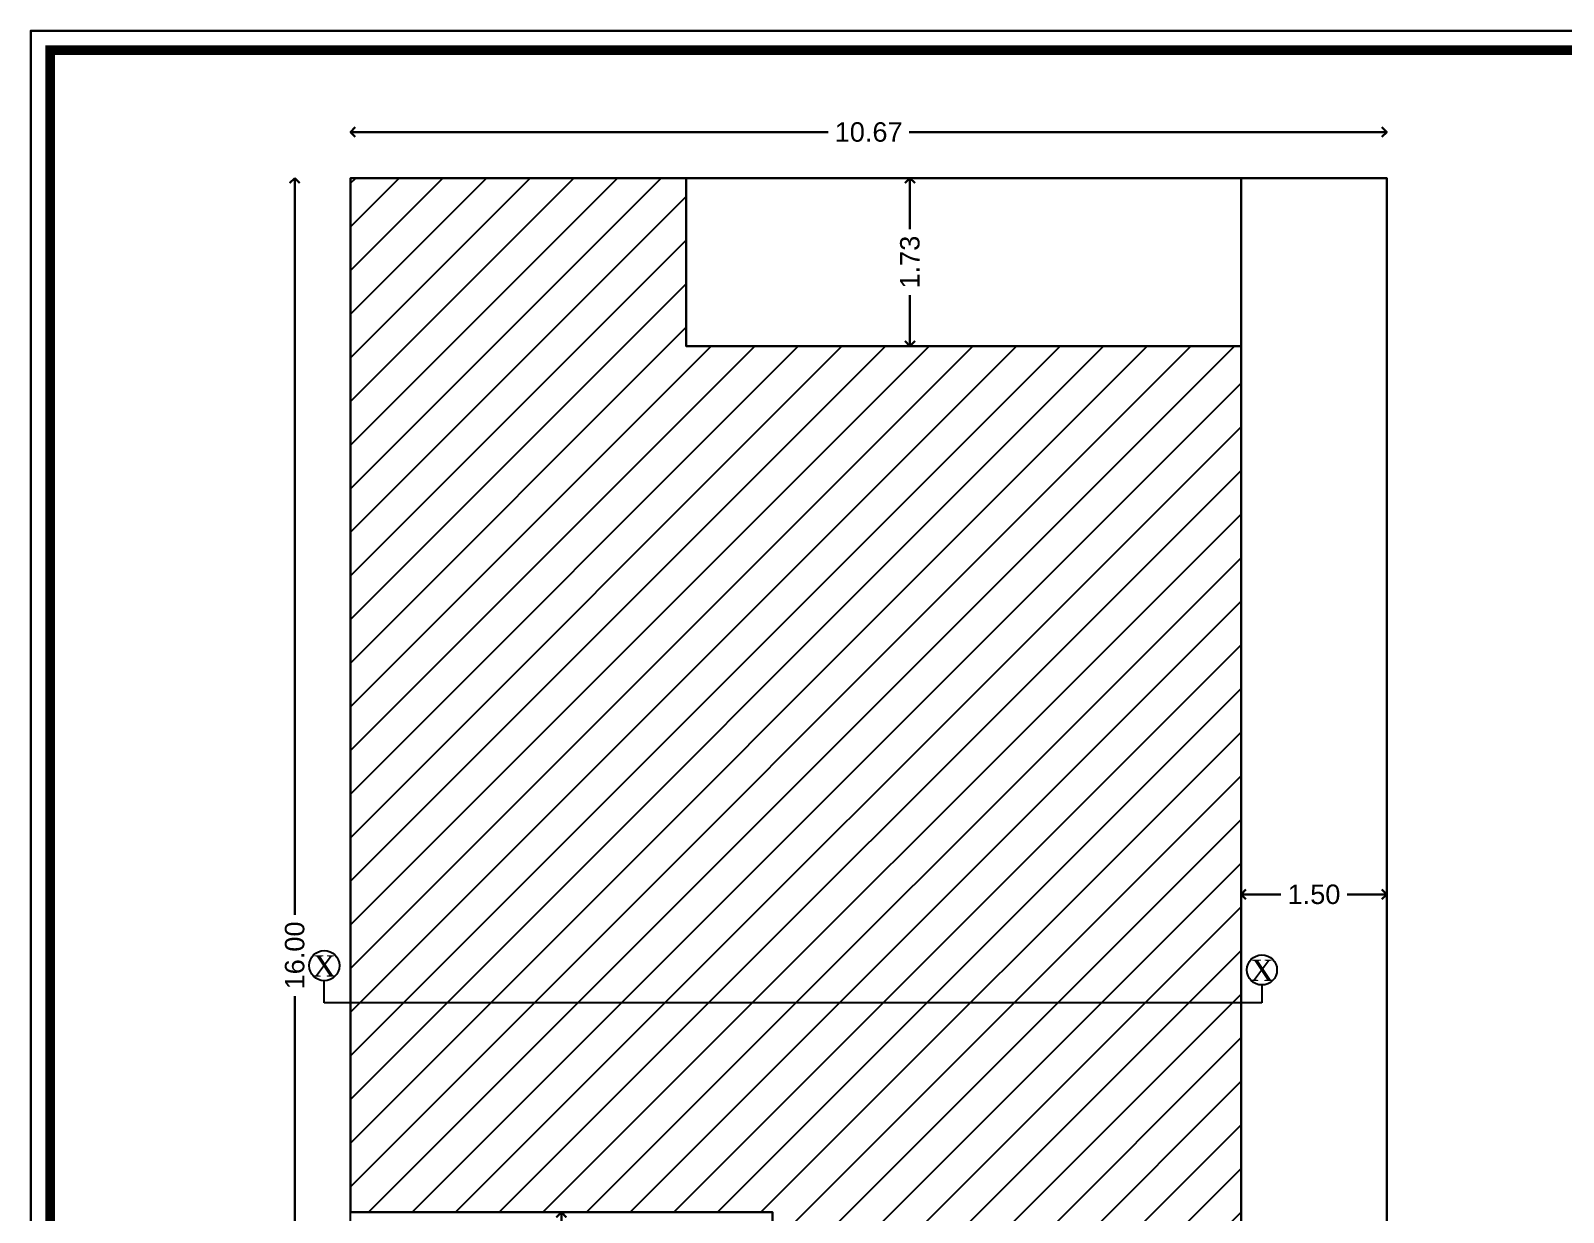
# Model space of a CAD drawing. Header units: metres. Extents: x -9383.9 to -9324.5, y 28762.6 to 28804.7.
# Drawn here: x -9383.88 to -9368.11, y 28792.5 to 28804.66 of the extents above; entities that cross this region are included whole.
import ezdxf

# ---------------------------------------------------------------- set-up
doc = ezdxf.new("R2010")
doc.units = ezdxf.units.M
doc.header["$PDMODE"] = 34
doc.header["$PDSIZE"] = -15
doc.linetypes.add('CONTINULUS', pattern=[0])
for name, color, linetype, plot in [('BLK_1_LVL_0_BLDG_FOOT_PRINT', 1, 'Continuous', False), ('BLK_1_LVL_0_REAR_SETBACK', 11, 'Continuous', False), ('BLK_1_LVL_0_SIDE_SETBACK2', 102, 'Continuous', False), ('PLOT_BOUNDARY', 70, 'Continuous', False)]:
    doc.layers.add(name, color=color, linetype=linetype, plot=plot)
for name, color, linetype, lineweight in [('BUA TOTAL', 3, 'Continuous', 30), ('FORMAT LINE', 7, 'Continuous', 25), ('HATCH', 8, 'Continuous', 0), ('PLAN', 7, 'Continuous', 40), ('rm text', 7, 'Continuous', 18), ('SEC LINE', 3, 'Continuous', 20)]:
    doc.layers.add(name, color=color, linetype=linetype, lineweight=lineweight)
doc.layers.add('SITE_PLAN', color=7, linetype='Continuous')
doc.styles.add('Arial', font='arial.ttf', dxfattribs={"height": 0.2})
doc.styles.add('MtXpl_Times_New_Roma', font='times.ttf')
doc.styles.add('style2', font='arial.ttf', dxfattribs={"height": 0.3})
doc.dimstyles.new('INT DIM', dxfattribs={"dimtxt": 0.3, "dimasz": 0.1, "dimexe": 0.18, "dimexo": 0.0625, "dimgap": 0.09, "dimtad": 0, "dimzin": 0, "dimdsep": 46, "dimtxsty": 'style2', "dimblk": 'OPEN90', "dimcen": 0.09, "dimse1": 1, "dimse2": 1, "dimclrd": 250, "dimclrt": 256, "dimadec": 0, "dimazin": 0, "dimtfac": 1, "dimtofl": 0, "dimtmove": 0, "dimatfit": 3, "dimfxl": 0.18, "dimtolj": 1, "dimtzin": 0, "dimlwd": -1, "dimarcsym": 0})

# ---------------------------------------------------------------- blocks, each defined once
blk = doc.blocks.new('_Open90')
at = {"layer": 'PLAN', "color": 0, "lineweight": -2}
for p, q in [((0, 0), (-1, 0)), ((-0.5, 0.5), (0, 0)), ((0, 0), (-0.5, -0.5))]:
    blk.add_line(p, q, dxfattribs=at)
blk = doc.blocks.new('*D3')
at = {"layer": 'BUA TOTAL', "color": 250, "ltscale": 0.05, "transparency": 16777216}
for p, q in [((-9380.492, 28803.617), (-9375.676, 28803.617)), ((-9370.024, 28803.617), (-9374.84, 28803.617))]:
    blk.add_line(p, q, dxfattribs=at)
at = {"layer": 'Defpoints', "color": 0, "linetype": 'CONTINULUS', "ltscale": 0.05, "transparency": 16777216}
for p in [(-9369.924, 28803.617), (-9380.592, 28803.144), (-9369.924, 28803.144)]:
    blk.add_point(p, dxfattribs=at)
at = {"layer": 'BUA TOTAL', "color": 250, "linetype": 'CONTINULUS', "ltscale": 0.05, "transparency": 16777216, "xscale": 0.1, "yscale": 0.1, "zscale": 0.1, "rotation": 180}
blk.add_blockref('_Open90', (-9380.592, 28803.617), dxfattribs=at)
at = {"layer": 'BUA TOTAL', "color": 250, "linetype": 'CONTINULUS', "ltscale": 0.05, "transparency": 16777216, "xscale": 0.1, "yscale": 0.1, "zscale": 0.1}
blk.add_blockref('_Open90', (-9369.924, 28803.617), dxfattribs=at)
at = {"layer": 'BUA TOTAL', "linetype": 'CONTINULUS', "ltscale": 0.05, "transparency": 16777216, "insert": (-9375.258, 28803.617), "char_height": 0.2, "attachment_point": 5, "style": 'Arial', "bg_fill": 3, "box_fill_scale": 1.1, "bg_fill_color": 256, "bg_fill_true_color": 13158600, "bg_fill_transparency": 0}
blk.add_mtext('\\A1;10.67', dxfattribs=at)
blk = doc.blocks.new('*D4')
at = {"layer": 'BUA TOTAL', "color": 250, "ltscale": 0.05, "transparency": 16777216}
for p, q in [((-9381.165, 28803.044), (-9381.165, 28795.561)), ((-9381.165, 28787.242), (-9381.165, 28794.725))]:
    blk.add_line(p, q, dxfattribs=at)
at = {"layer": 'Defpoints', "color": 0, "linetype": 'CONTINULUS', "ltscale": 0.05, "transparency": 16777216}
for p in [(-9380.592, 28803.144), (-9381.165, 28787.142), (-9380.592, 28787.142)]:
    blk.add_point(p, dxfattribs=at)
at = {"layer": 'BUA TOTAL', "color": 250, "linetype": 'CONTINULUS', "ltscale": 0.05, "transparency": 16777216, "xscale": 0.1, "yscale": 0.1, "zscale": 0.1}
for p, rotation in [((-9381.165, 28803.144), 90), ((-9381.165, 28787.142), 270)]:
    blk.add_blockref('_Open90', p, dxfattribs=dict(at, rotation=rotation))
at = {"layer": 'BUA TOTAL', "linetype": 'CONTINULUS', "ltscale": 0.05, "transparency": 16777216, "insert": (-9381.165, 28795.143), "char_height": 0.2, "attachment_point": 5, "rotation": 90, "style": 'Arial', "bg_fill": 3, "box_fill_scale": 1.1, "bg_fill_color": 256, "bg_fill_true_color": 13158600, "bg_fill_transparency": 0}
blk.add_mtext('\\A1;16.00', dxfattribs=at)
blk = doc.blocks.new('*D5')
at = {"layer": 'BUA TOTAL', "color": 250, "ltscale": 0.05, "transparency": 16777216}
for p, q in [((-9374.833, 28803.044), (-9374.833, 28802.619)), ((-9374.833, 28801.514), (-9374.833, 28801.938))]:
    blk.add_line(p, q, dxfattribs=at)
at = {"layer": 'Defpoints', "color": 0, "linetype": 'CONTINULUS', "ltscale": 0.05, "transparency": 16777216}
for p in [(-9374.833, 28803.144), (-9374.833, 28803.144), (-9374.833, 28801.414)]:
    blk.add_point(p, dxfattribs=at)
at = {"layer": 'BUA TOTAL', "color": 250, "linetype": 'CONTINULUS', "ltscale": 0.05, "transparency": 16777216, "xscale": 0.1, "yscale": 0.1, "zscale": 0.1}
for p, rotation in [((-9374.833, 28803.144), 90), ((-9374.833, 28801.414), 270)]:
    blk.add_blockref('_Open90', p, dxfattribs=dict(at, rotation=rotation))
at = {"layer": 'BUA TOTAL', "linetype": 'CONTINULUS', "ltscale": 0.05, "transparency": 16777216, "insert": (-9374.833, 28802.279), "char_height": 0.2, "attachment_point": 5, "rotation": 90, "style": 'Arial', "bg_fill": 3, "box_fill_scale": 1.1, "bg_fill_color": 256, "bg_fill_true_color": 13158600, "bg_fill_transparency": 0}
blk.add_mtext('\\A1;1.73', dxfattribs=at)
blk = doc.blocks.new('*D6')
at = {"layer": 'BUA TOTAL', "color": 250, "ltscale": 0.05, "transparency": 16777216}
for p, q in [((-9371.324, 28795.771), (-9371.014, 28795.771)), ((-9370.024, 28795.771), (-9370.334, 28795.771))]:
    blk.add_line(p, q, dxfattribs=at)
at = {"layer": 'Defpoints', "color": 0, "linetype": 'CONTINULUS', "ltscale": 0.05, "transparency": 16777216}
for p in [(-9371.424, 28795.771), (-9369.924, 28795.771), (-9369.924, 28795.771)]:
    blk.add_point(p, dxfattribs=at)
at = {"layer": 'BUA TOTAL', "color": 250, "linetype": 'CONTINULUS', "ltscale": 0.05, "transparency": 16777216, "xscale": 0.1, "yscale": 0.1, "zscale": 0.1, "rotation": 180}
blk.add_blockref('_Open90', (-9371.424, 28795.771), dxfattribs=at)
at = {"layer": 'BUA TOTAL', "color": 250, "linetype": 'CONTINULUS', "ltscale": 0.05, "transparency": 16777216, "xscale": 0.1, "yscale": 0.1, "zscale": 0.1}
blk.add_blockref('_Open90', (-9369.924, 28795.771), dxfattribs=at)
at = {"layer": 'BUA TOTAL', "linetype": 'CONTINULUS', "ltscale": 0.05, "transparency": 16777216, "insert": (-9370.674, 28795.771), "char_height": 0.2, "attachment_point": 5, "style": 'Arial', "bg_fill": 3, "box_fill_scale": 1.1, "bg_fill_color": 256, "bg_fill_true_color": 13158600, "bg_fill_transparency": 0}
blk.add_mtext('\\A1;1.50', dxfattribs=at)
blk = doc.blocks.new('*D7')
at = {"layer": 'BUA TOTAL', "color": 250, "ltscale": 0.05, "transparency": 16777216}
for p, q in [((-9378.42, 28792.399), (-9378.42, 28790.17)), ((-9378.42, 28787.242), (-9378.42, 28789.471))]:
    blk.add_line(p, q, dxfattribs=at)
at = {"layer": 'Defpoints', "color": 0, "linetype": 'CONTINULUS', "ltscale": 0.05, "transparency": 16777216}
for p in [(-9378.42, 28792.499), (-9378.42, 28787.142), (-9378.42, 28787.142)]:
    blk.add_point(p, dxfattribs=at)
at = {"layer": 'BUA TOTAL', "color": 250, "linetype": 'CONTINULUS', "ltscale": 0.05, "transparency": 16777216, "xscale": 0.1, "yscale": 0.1, "zscale": 0.1}
for p, rotation in [((-9378.42, 28792.499), 90), ((-9378.42, 28787.142), 270)]:
    blk.add_blockref('_Open90', p, dxfattribs=dict(at, rotation=rotation))
at = {"layer": 'BUA TOTAL', "linetype": 'CONTINULUS', "ltscale": 0.05, "transparency": 16777216, "insert": (-9378.42, 28789.82), "char_height": 0.2, "attachment_point": 5, "rotation": 90, "style": 'Arial', "bg_fill": 3, "box_fill_scale": 1.1, "bg_fill_color": 256, "bg_fill_true_color": 13158600, "bg_fill_transparency": 0}
blk.add_mtext('\\A1;5.36', dxfattribs=at)

msp = doc.modelspace()

# ---------------------------------------------------------------- linework, layer by layer
at = {"layer": 'SEC LINE', "ltscale": 0.5}
msp.add_circle((-9371.21, 28794.994), 0.155, dxfattribs=at)
at = {"layer": 'SITE_PLAN', "ltscale": 0.05}
for p, q in [((-9383.883, 28762.611), (-9383.883, 28804.661)), ((-9383.883, 28804.661), (-9324.483, 28804.661)), ((-9380.492, 28803.617), (-9375.676, 28803.617)), ((-9370.024, 28803.617), (-9374.84, 28803.617)), ((-9380.592, 28803.09), (-9380.538, 28803.144)), ((-9380.592, 28802.641), (-9380.089, 28803.144)), ((-9380.592, 28802.192), (-9379.64, 28803.144)), ((-9380.592, 28801.743), (-9379.191, 28803.144)), ((-9380.592, 28801.294), (-9378.742, 28803.144)), ((-9380.592, 28800.845), (-9378.293, 28803.144)), ((-9380.592, 28800.396), (-9377.844, 28803.144)), ((-9380.592, 28799.947), (-9377.395, 28803.144)), ((-9380.592, 28792.499), (-9380.592, 28803.144)), ((-9380.592, 28803.144), (-9377.135, 28803.144)), ((-9377.135, 28803.144), (-9377.135, 28801.414)), ((-9381.165, 28803.044), (-9381.165, 28795.561)), ((-9374.833, 28803.044), (-9374.833, 28802.619)), ((-9380.592, 28799.498), (-9377.135, 28802.955)), ((-9380.592, 28799.049), (-9377.135, 28802.506)), ((-9380.592, 28798.6), (-9377.135, 28802.057)), ((-9374.833, 28801.514), (-9374.833, 28801.938)), ((-9380.592, 28798.151), (-9377.135, 28801.608)), ((-9380.592, 28797.702), (-9376.88, 28801.414)), ((-9380.592, 28797.253), (-9376.431, 28801.414)), ((-9380.592, 28796.804), (-9375.982, 28801.414)), ((-9380.592, 28796.355), (-9375.533, 28801.414)), ((-9380.592, 28795.906), (-9375.084, 28801.414)), ((-9380.592, 28795.457), (-9374.635, 28801.414)), ((-9380.592, 28795.008), (-9374.186, 28801.414)), ((-9380.592, 28794.559), (-9373.737, 28801.414)), ((-9380.592, 28794.11), (-9373.288, 28801.414)), ((-9380.592, 28793.661), (-9372.839, 28801.414)), ((-9380.592, 28793.212), (-9372.39, 28801.414)), ((-9380.592, 28792.763), (-9371.941, 28801.414)), ((-9380.407, 28792.499), (-9371.492, 28801.414)), ((-9377.135, 28801.414), (-9371.424, 28801.414)), ((-9371.424, 28801.414), (-9371.424, 28790.128)), ((-9379.958, 28792.499), (-9371.424, 28801.033)), ((-9379.509, 28792.499), (-9371.424, 28800.584)), ((-9379.06, 28792.499), (-9371.424, 28800.135)), ((-9378.611, 28792.499), (-9371.424, 28799.686)), ((-9378.162, 28792.499), (-9371.424, 28799.237)), ((-9377.713, 28792.499), (-9371.424, 28798.788)), ((-9377.264, 28792.499), (-9371.424, 28798.339)), ((-9376.815, 28792.499), (-9371.424, 28797.89)), ((-9376.366, 28792.499), (-9371.424, 28797.44)), ((-9376.248, 28792.167), (-9371.424, 28796.991)), ((-9376.248, 28791.718), (-9371.424, 28796.542)), ((-9376.248, 28791.269), (-9371.424, 28796.093)), ((-9371.324, 28795.771), (-9371.014, 28795.771)), ((-9370.024, 28795.771), (-9370.334, 28795.771)), ((-9376.248, 28790.82), (-9371.424, 28795.644)), ((-9376.248, 28790.371), (-9371.424, 28795.195)), ((-9381.165, 28787.242), (-9381.165, 28794.725)), ((-9376.043, 28790.128), (-9371.424, 28794.746)), ((-9375.594, 28790.128), (-9371.424, 28794.297)), ((-9375.145, 28790.128), (-9371.424, 28793.848)), ((-9374.696, 28790.128), (-9371.424, 28793.399)), ((-9374.247, 28790.128), (-9371.424, 28792.95)), ((-9376.248, 28792.499), (-9380.592, 28792.499)), ((-9373.798, 28790.128), (-9371.424, 28792.501))]:
    msp.add_line(p, q, dxfattribs=at)
at = {"layer": 'SITE_PLAN', "ltscale": 0.1}
for p, q in [((-9324.483, 28804.661), (-9383.883, 28804.661)), ((-9383.883, 28804.661), (-9383.883, 28762.611)), ((-9324.683, 28804.461), (-9383.683, 28804.461)), ((-9383.683, 28804.461), (-9383.683, 28762.851))]:
    msp.add_line(p, q, dxfattribs=at)
at = {"layer": 'SITE_PLAN'}
for p, q in [((-9380.592, 28787.142), (-9380.592, 28803.144)), ((-9380.592, 28803.144), (-9369.924, 28803.144)), ((-9377.135, 28803.144), (-9380.592, 28803.144)), ((-9380.592, 28803.144), (-9380.592, 28792.499)), ((-9377.135, 28801.414), (-9377.135, 28803.144)), ((-9371.424, 28803.144), (-9377.135, 28803.144)), ((-9377.135, 28803.144), (-9377.135, 28801.414)), ((-9369.924, 28803.144), (-9371.424, 28803.144)), ((-9371.424, 28803.144), (-9371.424, 28790.128)), ((-9371.424, 28801.414), (-9371.424, 28803.144)), ((-9369.924, 28803.144), (-9369.924, 28787.142)), ((-9369.924, 28790.128), (-9369.924, 28803.144)), ((-9371.424, 28801.414), (-9377.135, 28801.414)), ((-9377.135, 28801.414), (-9371.424, 28801.414)), ((-9371.424, 28790.128), (-9371.424, 28801.414))]:
    msp.add_line(p, q, dxfattribs=at)
at = {"layer": 'SITE_PLAN', "ltscale": 0.5}
for p, q in [((-9380.861, 28794.656), (-9380.861, 28794.883)), ((-9371.21, 28794.839), (-9371.21, 28794.656)), ((-9371.21, 28794.656), (-9380.861, 28794.656))]:
    msp.add_line(p, q, dxfattribs=at)
msp.add_circle((-9371.21, 28794.994), 0.155, dxfattribs=at)

# ---------------------------------------------------------------- block references
at = {"layer": 'SITE_PLAN', "ltscale": 0.05, "xscale": 0.1, "yscale": 0.1, "zscale": 0.1}
for p, rotation in [((-9380.592, 28803.617), 180), ((-9381.165, 28803.144), 90), ((-9374.833, 28803.144), 90), ((-9374.833, 28801.414), 270), ((-9371.424, 28795.771), 180), ((-9378.42, 28792.499), 90)]:
    msp.add_blockref('_Open90', p, dxfattribs=dict(at, rotation=rotation))
for p in [(-9369.924, 28803.617), (-9369.924, 28795.771)]:
    msp.add_blockref('_Open90', p, dxfattribs=at)

# ---------------------------------------------------------------- texts
at = {"layer": 'rm text', "insert": (-9371.21, 28794.99), "char_height": 0.2171, "attachment_point": 5, "style": 'Arial'}
msp.add_mtext('{\\fTimes New Roman|b0|i0|c0|p18;\\C1;X}', dxfattribs=at)
at = {"layer": 'SITE_PLAN', "style": 'MtXpl_Times_New_Roma'}
msp.add_text('X', height=0.217, dxfattribs=at).set_placement((-9371.325, 28794.882))

# ---------------------------------------------------------------- next in the draw order: texts
at = {"layer": 'SITE_PLAN', "ltscale": 0.05, "char_height": 0.2, "attachment_point": 5, "style": 'Arial', "bg_fill": 3, "box_fill_scale": 1.1, "bg_fill_color": 256, "bg_fill_true_color": 13158600, "bg_fill_transparency": 0}
for s, insert in [('\\A1;10.67', (-9375.258, 28803.617)), ('\\A1;1.50', (-9370.674, 28795.771))]:
    msp.add_mtext(s, dxfattribs=dict(at, insert=insert))
at = {"layer": 'SITE_PLAN', "ltscale": 0.05, "char_height": 0.2, "attachment_point": 5, "rotation": 90, "style": 'Arial', "bg_fill": 3, "box_fill_scale": 1.1, "bg_fill_color": 256, "bg_fill_true_color": 13158600, "bg_fill_transparency": 0}
for s, insert in [('\\A1;1.73', (-9374.833, 28802.279)), ('\\A1;16.00', (-9381.165, 28795.143))]:
    msp.add_mtext(s, dxfattribs=dict(at, insert=insert))

# ---------------------------------------------------------------- next in the draw order: hatches: boundary and pattern name
at = {"layer": 'HATCH', "linetype": 'CONTINULUS', "ltscale": 0.05}
h = msp.add_hatch(dxfattribs=at)
h.set_pattern_fill('ANSI31', color=256, scale=0.1)
h.set_pattern_definition([(45, (118.69473, 0.23734), (-0.224506403, 0.224506403), [])])
h.paths.add_polyline_path([(-9371.424, 28790.128), (-9371.424, 28801.414), (-9377.135, 28801.414), (-9377.135, 28803.144), (-9380.592, 28803.144), (-9380.592, 28792.499), (-9376.248, 28792.499), (-9376.248, 28790.128)])

# ---------------------------------------------------------------- next in the draw order: linework, layer by layer
at = {"layer": 'BLK_1_LVL_0_BLDG_FOOT_PRINT', "color": 25}
msp.add_lwpolyline([(-9371.424, 28790.128), (-9371.424, 28801.414), (-9377.135, 28801.414), (-9377.135, 28803.144), (-9380.592, 28803.144), (-9380.592, 28792.499), (-9376.248, 28792.499), (-9376.248, 28790.128)], close=True, dxfattribs=at)
at = {"layer": 'BLK_1_LVL_0_REAR_SETBACK', "color": 11}
msp.add_lwpolyline([(-9377.135, 28801.414), (-9371.424, 28801.414), (-9371.424, 28803.144), (-9377.135, 28803.144)], close=True, dxfattribs=at)
at = {"layer": 'BLK_1_LVL_0_SIDE_SETBACK2', "color": 102}
msp.add_lwpolyline([(-9371.424, 28790.128), (-9369.924, 28790.128), (-9369.924, 28803.144), (-9371.424, 28803.144)], close=True, dxfattribs=at)
at = {"layer": 'BUA TOTAL', "linetype": 'CONTINULUS', "ltscale": 0.05}
msp.add_lwpolyline([(-9383.883, 28762.611), (-9383.883, 28804.661), (-9324.483, 28804.661), (-9324.483, 28762.611)], close=True, dxfattribs=at)
at = {"layer": 'FORMAT LINE', "ltscale": 0.1}
msp.add_lwpolyline([(-9383.883, 28762.611), (-9324.483, 28762.611), (-9324.483, 28804.661), (-9383.883, 28804.661)], close=True, dxfattribs=at)
at = {"layer": 'FORMAT LINE', "ltscale": 0.1, "const_width": 0.1}
msp.add_lwpolyline([(-9383.683, 28762.851), (-9324.683, 28762.851), (-9324.683, 28804.461), (-9383.683, 28804.461)], close=True, dxfattribs=at)
at = {"layer": 'PLOT_BOUNDARY'}
msp.add_lwpolyline([(-9369.924, 28787.142), (-9380.592, 28787.142), (-9380.592, 28803.144), (-9369.924, 28803.144)], close=True, dxfattribs=at)
at = {"layer": 'SITE_PLAN', "ltscale": 0.5}
msp.add_circle((-9380.861, 28795.038), 0.155, dxfattribs=at)

# ---------------------------------------------------------------- next in the draw order: texts
at = {"layer": 'SITE_PLAN', "style": 'MtXpl_Times_New_Roma'}
msp.add_text('X', height=0.217, dxfattribs=at).set_placement((-9380.977, 28794.926))

# ---------------------------------------------------------------- next in the draw order: dimensions: what is measured, and where the dimension line sits
at = {"layer": 'BUA TOTAL', "linetype": 'CONTINULUS', "ltscale": 0.05}
for base, p1, p2, picture, middle in [((-9369.924, 28803.617), (-9380.592, 28803.144), (-9369.924, 28803.144), '*D3', (-9375.258, 28803.617)), ((-9369.924, 28795.771), (-9371.424, 28795.771), (-9369.924, 28795.771), '*D6', (-9370.674, 28795.771))]:
    dim = msp.add_linear_dim(base=base, p1=p1, p2=p2, dimstyle='INT DIM', override={"dimtxt": 0.2, "dimtxsty": 'Arial', "dimfxl": 0.125, "dimtfill": 1, "dimtfillclr": 7, "dimarcsym": 1}, dxfattribs=at)
    dim.commit()
    dim.dimension.update_dxf_attribs({"geometry": picture, "text_midpoint": middle})
dim = msp.add_linear_dim(base=(-9378.42, 28787.142), p1=(-9378.42, 28792.499), p2=(-9378.42, 28787.142), angle=90, dimstyle='INT DIM', override={"dimtxt": 0.2, "dimtxsty": 'Arial', "dimfxl": 0.125, "dimtfill": 1, "dimtfillclr": 7, "dimarcsym": 1}, dxfattribs=at)
dim.commit()
dim.dimension.update_dxf_attribs({"geometry": '*D7', "text_midpoint": (-9378.42, 28789.82)})

# ---------------------------------------------------------------- next in the draw order: dimensions: what is measured, and where the dimension line sits
for base, p1, p2, picture, middle in [((-9381.165, 28787.142), (-9380.592, 28803.144), (-9380.592, 28787.142), '*D4', (-9381.165, 28795.143)), ((-9374.833, 28803.144), (-9374.833, 28801.414), (-9374.833, 28803.144), '*D5', (-9374.833, 28802.279))]:
    dim = msp.add_linear_dim(base=base, p1=p1, p2=p2, angle=90, dimstyle='INT DIM', override={"dimtxt": 0.2, "dimtxsty": 'Arial', "dimfxl": 0.125, "dimtfill": 1, "dimtfillclr": 7, "dimarcsym": 1}, dxfattribs=at)
    dim.commit()
    dim.dimension.update_dxf_attribs({"geometry": picture, "text_midpoint": middle})

# ---------------------------------------------------------------- next in the draw order: linework, layer by layer
at = {"layer": 'PLOT_BOUNDARY', "linetype": 'CONTINULUS', "ltscale": 0.05}
msp.add_lwpolyline([(-9371.424, 28790.128), (-9376.248, 28790.128), (-9376.248, 28792.499), (-9380.592, 28792.499), (-9380.592, 28803.144), (-9377.135, 28803.144), (-9377.135, 28801.414), (-9371.424, 28801.414)], close=True, dxfattribs=at)
at = {"layer": 'SEC LINE', "ltscale": 0.5}
msp.add_lwpolyline([(-9371.21, 28794.839), (-9371.21, 28794.656), (-9380.861, 28794.656), (-9380.861, 28794.883)], dxfattribs=at)
msp.add_circle((-9380.861, 28795.038), 0.155, dxfattribs=at)

# ---------------------------------------------------------------- next in the draw order: texts
at = {"layer": 'rm text', "insert": (-9380.862, 28795.035), "char_height": 0.2171, "attachment_point": 5, "style": 'Arial'}
msp.add_mtext('{\\fTimes New Roman|b0|i0|c0|p18;\\C1;X}', dxfattribs=at)

doc.saveas('drawing.dxf')
